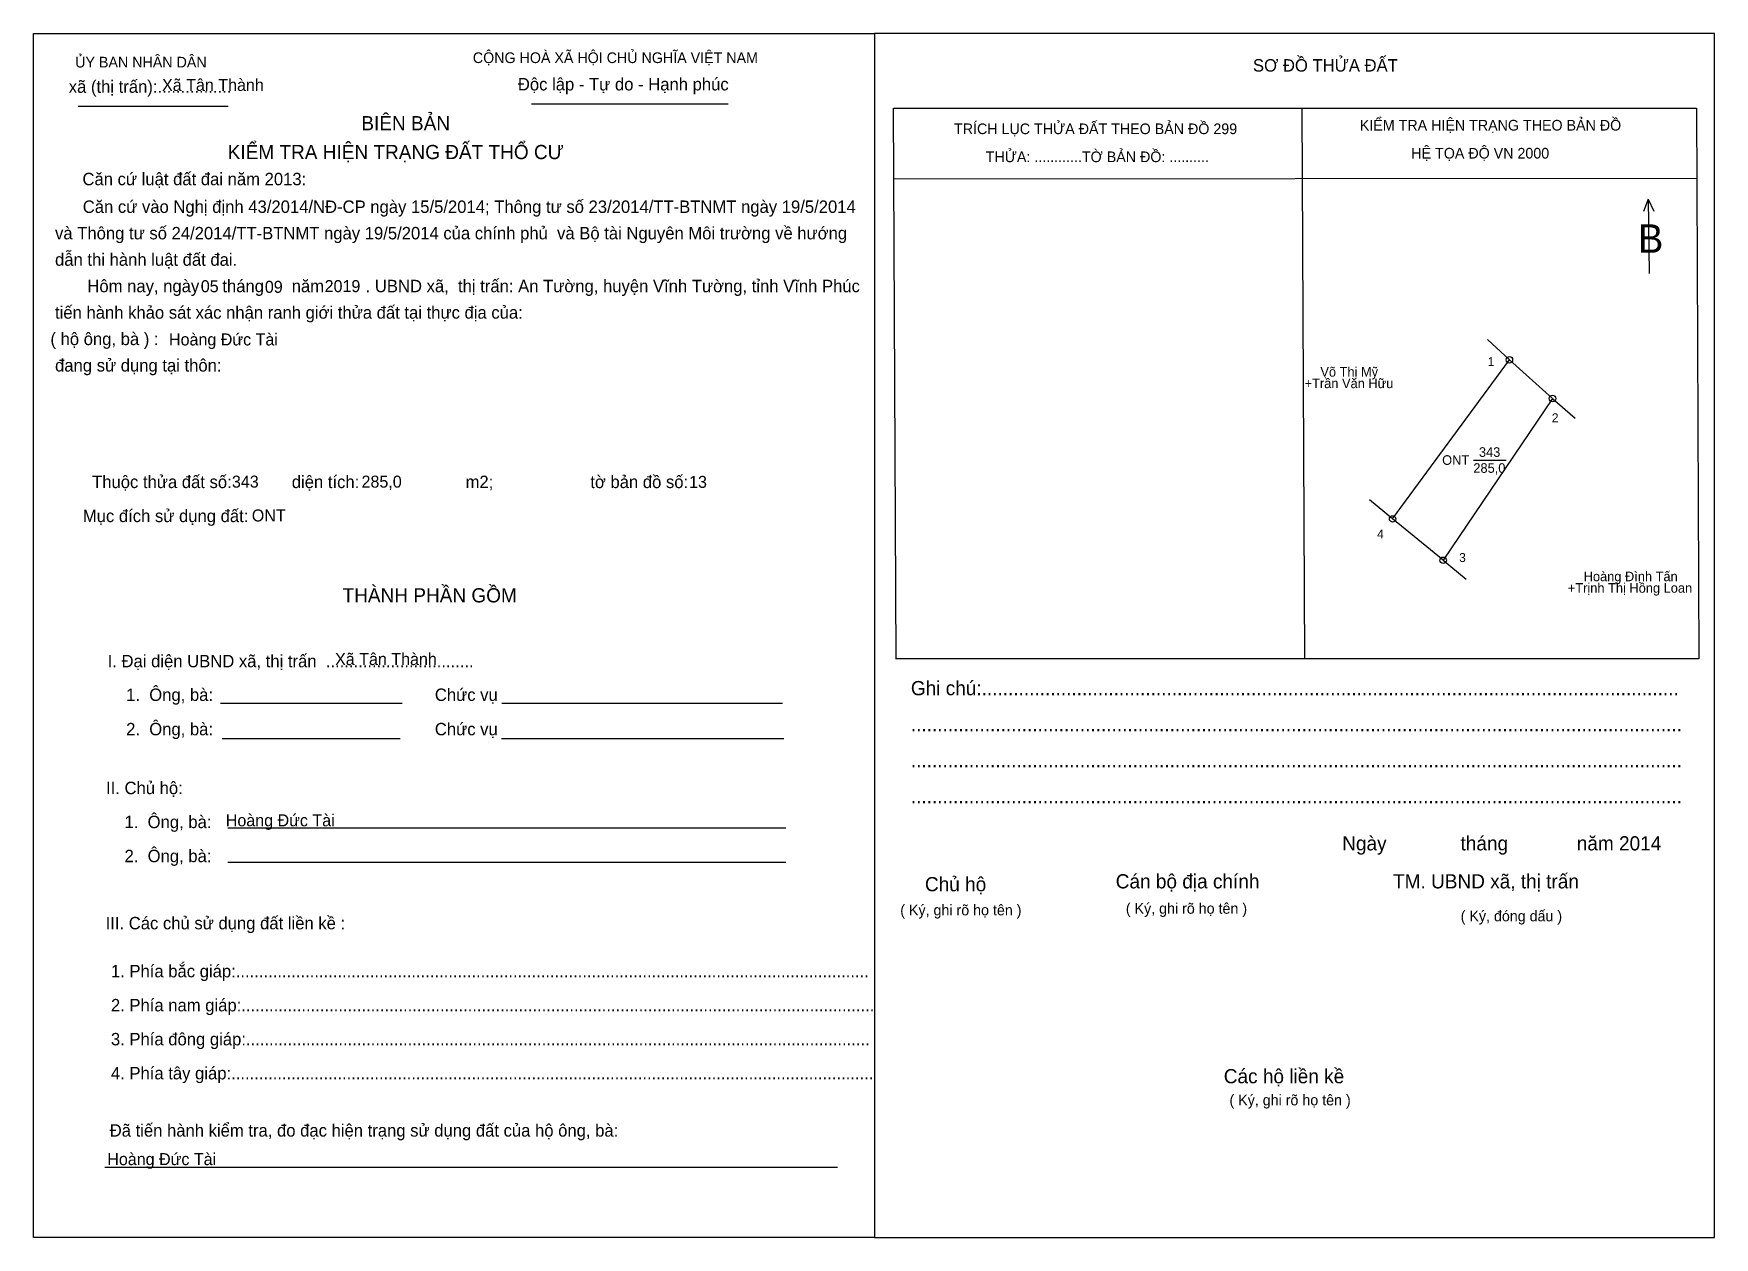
# Model space of a CAD drawing. Extents: x 540338 to 540597, y 1835186 to 1835371.
import ezdxf

# ---------------------------------------------------------------- set-up
doc = ezdxf.new("R2010")
doc.units = 0
for name, color, linetype in [('bbhtNoiDung', 7, 'Continuous'), ('bbhtTemplate', 7, 'Continuous'), ('CanhThua', 7, 'Continuous'), ('MocDinhThua', 7, 'Continuous'), ('NhanDiaChinhThua', 7, 'Continuous'), ('NhanTuCan', 7, 'Continuous'), ('RauThua', 7, 'Continuous'), ('SoHieuDinhThua', 7, 'Continuous')]:
    doc.layers.add(name, color=color, linetype=linetype)

msp = doc.modelspace()

# ---------------------------------------------------------------- linework, layer by layer
at = {"layer": 'bbhtTemplate'}
for p, q in [((540344.9, 1835359.88), (540368, 1835359.88)), ((540414.68, 1835360.19), (540444.98, 1835360.19)), ((540533.24, 1835359.57), (540533.67, 1835274.76)), ((540470.42, 1835348.67), (540593.96, 1835348.79)), ((540586.57, 1835345.53), (540585.83, 1835343.62)), ((540586.57, 1835345.53), (540587.44, 1835343.68)), ((540586.57, 1835345.53), (540586.7, 1835334.07)), ((540366.83, 1835267.93), (540394.79, 1835267.93)), ((540410.12, 1835267.93), (540453.3, 1835267.93)), ((540367.07, 1835262.51), (540394.48, 1835262.51)), ((540410.06, 1835262.51), (540453.54, 1835262.51)), ((540367.93, 1835248.77), (540453.85, 1835248.77)), ((540367.93, 1835243.48), (540453.85, 1835243.48)), ((540349.03, 1835196.54), (540461.79, 1835196.54))]:
    msp.add_line(p, q, dxfattribs=at)
for points in [[(540338.06, 1835185.71), (540338.06, 1835371.03), (540467.46, 1835371.03), (540467.46, 1835185.71)], [(540596.74, 1835185.71), (540596.74, 1835371.03), (540467.46, 1835371.03), (540467.46, 1835185.71)]]:
    msp.add_lwpolyline(points, close=True, dxfattribs=at)
for points in [[(540470.79, 1835274.76), (540470.42, 1835359.57), (540593.96, 1835359.57), (540594.33, 1835274.76)], [(540594.27, 1835274.76), (540470.73, 1835274.76)]]:
    msp.add_lwpolyline(points, dxfattribs=at)
at = {"layer": 'CanhThua'}
for p, q in [((540547.22, 1835296.31), (540565.19, 1835320.81)), ((540565.19, 1835320.81), (540571.82, 1835314.86)), ((540571.82, 1835314.86), (540554.99, 1835289.94)), ((540554.99, 1835289.94), (540547.22, 1835296.31))]:
    msp.add_line(p, q, dxfattribs=at)
at = {"layer": 'MocDinhThua'}
for centre in [(540565.19, 1835320.81), (540571.82, 1835314.86), (540547.22, 1835296.31), (540554.99, 1835289.94)]:
    msp.add_circle(centre, 0.5, dxfattribs=at)
at = {"layer": 'NhanDiaChinhThua'}
msp.add_line((540559.64, 1835305.38), (540564.7, 1835305.38), dxfattribs=at)
at = {"layer": 'RauThua'}
for p, q in [((540565.19, 1835320.81), (540561.81, 1835323.95)), ((540571.82, 1835314.86), (540575.29, 1835311.82)), ((540547.22, 1835296.31), (540543.66, 1835299.24)), ((540554.99, 1835289.94), (540558.55, 1835287.02))]:
    msp.add_line(p, q, dxfattribs=at)

# ---------------------------------------------------------------- texts
at = {"layer": 'bbhtNoiDung'}
for s, height, p in [('Xã Tân Thành', 1.8477, (540357.83, 1835362.2)), ('05', 1.848, (540363.79, 1835331.21)), ('2019', 1.848, (540382.85, 1835331.23)), ('09', 1.848, (540373.65, 1835331.12)), ('Hoàng Đức Tài', 1.8477, (540358.9, 1835323.02)), ('343', 1.848, (540368.58, 1835301.13)), ('285,0', 1.848, (540388.53, 1835301.13)), ('13', 1.848, (540438.94, 1835301.09)), ('ONT', 1.848, (540371.64, 1835295.92)), ('Xã Tân Thành', 1.8477, (540384.46, 1835273.81)), ('Hoàng Đức Tài', 1.8477, (540367.64, 1835248.99)), ('Hoàng Đức Tài', 1.8477, (540349.4, 1835196.83))]:
    msp.add_text(s, height=height, dxfattribs=at).set_placement(p)
at = {"layer": 'bbhtTemplate'}
for s, height, p in [('ỦY BAN NHÂN DÂN', 1.6407, (540344.46, 1835365.81)), ('CỘNG HOÀ XÃ HỘI CHỦ NGHĨA VIỆT NAM', 1.6407, (540405.66, 1835366.49)), ('SƠ ĐỒ THỬA ĐẤT', 1.9141, (540525.72, 1835365.18)), ('Độc lập - Tự do - Hạnh phúc', 1.9141, (540412.59, 1835362.28)), ('xã (thị trấn):................', 1.9141, (540343.47, 1835361.91)), ('BIÊN BẢN', 2.188, (540388.5, 1835356.14)), ('TRÍCH LỤC THỬA ĐẤT THEO BẢN ĐỒ 299', 1.6407, (540479.72, 1835355.55)), ('KIỂM TRA HIỆN TRẠNG THEO BẢN ĐỒ', 1.6407, (540542.17, 1835356.1)), ('KIỂM TRA HIỆN TRẠNG ĐẤT THỔ CƯ', 2.1877, (540367.93, 1835351.7)), ('             HỆ TỌA ĐỘ VN 2000', 1.6407, (540542.17, 1835351.79)), ('        THỬA: ............TỜ BẢN ĐỒ: ..........', 1.6407, (540479.72, 1835351.24)), ('Căn cứ luật đất đai năm 2013:', 1.9141, (540345.58, 1835347.68)), ('       Căn cứ vào Nghị định 43/2014/NĐ-CP ngày 15/5/2014; Thông tư số 23/2014/TT-BTNMT ngày 19/5/2014', 1.91407, (540340.65, 1835343.42)), (' và Thông tư số 24/2014/TT-BTNMT ngày 19/5/2014 của chính phủ  và Bộ tài Nguyên Môi trường về hướng', 1.9141, (540340.65, 1835339.35)), ('B', 4.38, (540584.97, 1835337.28)), (' dẫn thi hành luật đất đai.', 1.9141, (540340.65, 1835335.28)), ('        Hôm nay, ngày     tháng      năm         . UBND xã,  thị trấn: An Tường, huyện Vĩnh Tường, tỉnh Vĩnh Phúc', 1.91407, (540340.65, 1835331.21)), (' tiến hành khảo sát xác nhận ranh giới thửa đất tại thực địa của:', 1.9141, (540340.65, 1835327.14)), ('( hộ ông, bà ) :', 1.9141, (540340.65, 1835323.07)), (' đang sử dụng tại thôn:', 1.9141, (540340.65, 1835319)), ('  Thuộc thửa đất số:             diện tích:                       m2;                     tờ bản đồ số:', 1.91407, (540345.64, 1835301.06)), ('Mục đích sử dụng đất:', 1.9141, (540345.64, 1835295.82)), ('THÀNH PHẦN GỒM', 2.1877, (540385.61, 1835283.46)), ('I. Đại diện UBND xã, thị trấn  ................................', 1.9141, (540349.46, 1835273.47)), ('Ghi chú:....................................................................................................................................', 2.18774, (540473.07, 1835269.17)), ('    1.  Ông, bà:                                                Chức vụ', 1.9141, (540349.46, 1835268.29)), ('    2.  Ông, bà:                                                Chức vụ', 1.9141, (540349.46, 1835263)), ('..................................................................................................................................................', 2.18774, (540473.07, 1835263.63)), ('..................................................................................................................................................', 2.18774, (540473.07, 1835258.09)), ('II. Chủ hộ:', 1.9141, (540349.21, 1835253.94)), ('..................................................................................................................................................', 2.18774, (540473.07, 1835252.54)), ('    1.  Ông, bà:', 1.9141, (540349.21, 1835248.71)), ('    2.  Ông, bà:', 1.9141, (540349.21, 1835243.47)), ('Ngày              tháng             năm 2014', 2.1877, (540539.46, 1835245.28)), ('Chủ hộ', 2.188, (540475.24, 1835238.99)), ('Cán bộ địa chính', 2.1877, (540504.6, 1835239.43)), ('TM. UBND xã, thị trấn', 2.1877, (540547.28, 1835239.43)), ('III. Các chủ sử dụng đất liền kề :', 1.9141, (540349.15, 1835233.13)), ('( Ký, ghi rõ họ tên )', 1.6407, (540471.44, 1835235.28)), ('( Ký, ghi rõ họ tên )', 1.6407, (540506.16, 1835235.53)), ('( Ký, đóng dấu )', 1.6407, (540557.69, 1835234.36)), ('    1. Phía bắc giáp:.........................................................................................................................................', 1.91407, (540347.12, 1835225.74)), ('    2. Phía nam giáp:.........................................................................................................................................', 1.91407, (540347.12, 1835220.5)), ('    3. Phía đông giáp:.......................................................................................................................................', 1.91407, (540347.12, 1835215.27)), ('    4. Phía tây giáp:...........................................................................................................................................', 1.91407, (540347.12, 1835210.03)), ('Các hộ liền kề', 2.1877, (540521.23, 1835209.43)), ('( Ký, ghi rõ họ tên )', 1.6407, (540522.11, 1835206.03)), ('    Đã tiến hành kiểm tra, đo đạc hiện trạng sử dụng đất của hộ ông, bà:', 1.9141, (540346.93, 1835201.22))]:
    msp.add_text(s, height=height, dxfattribs=at).set_placement(p)
at = {"layer": 'NhanDiaChinhThua'}
for s, p in [('343', (540560.5, 1835305.87)), ('ONT', (540554.84, 1835304.64)), ('285,0', (540559.64, 1835303.41))]:
    msp.add_text(s, height=1.475, dxfattribs=at).set_placement(p)
at = {"layer": 'NhanTuCan'}
for s, height, p in [('+Trần Văn Hữu', 1.4751, (540533.67, 1835316.45)), ('Võ Thị Mỹ', 1.475, (540536.1, 1835318.22)), ('+Trịnh Thị Hồng Loan', 1.4751, (540574.18, 1835284.95)), ('Hoàng Đình Tấn', 1.4751, (540576.62, 1835286.72))]:
    msp.add_text(s, height=height, dxfattribs=at).set_placement(p)
at = {"layer": 'SoHieuDinhThua'}
for s, p in [('1', (540561.85, 1835319.84)), ('2', (540571.72, 1835311.19)), ('4', (540544.83, 1835293.3)), ('3', (540557.46, 1835289.68))]:
    msp.add_text(s, height=1.38, dxfattribs=at).set_placement(p)

doc.saveas('drawing.dxf')
